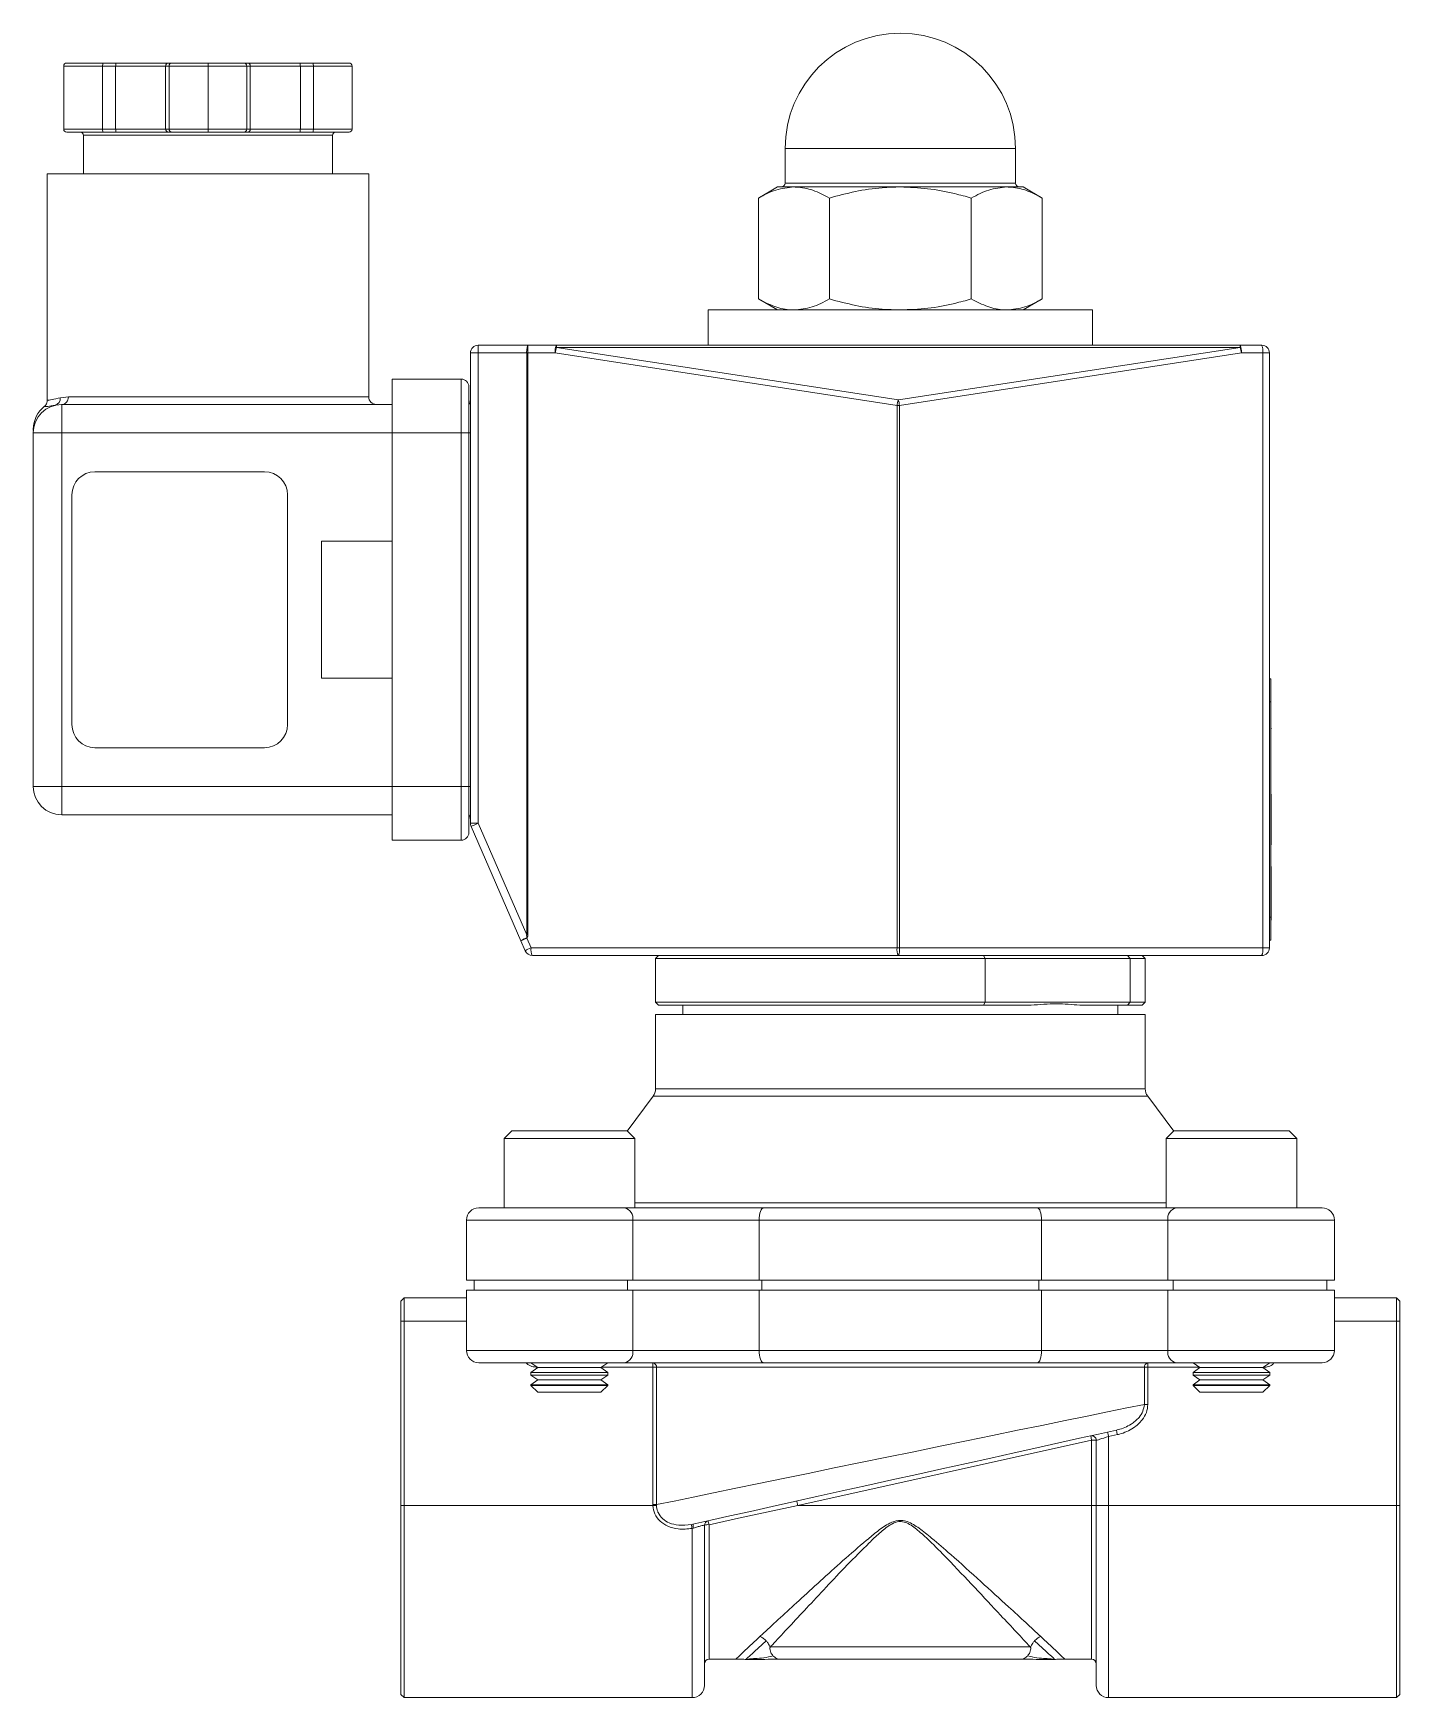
# Model space of a CAD drawing. Header units: millimetres. Extents: x 57 to 386, y 23 to 272.
# Drawn here: x 57.5 to 146.4, y 164.1 to 272.4 of the extents above; entities that cross this region are included whole.
import ezdxf

# ---------------------------------------------------------------- set-up
doc = ezdxf.new("R2010")
doc.units = ezdxf.units.MM

msp = doc.modelspace()

# ---------------------------------------------------------------- linework, layer by layer
at = {"color": 7, "lineweight": 5}
for p, q in [((61.99, 270.29), (59.46, 270.29)), ((59.46, 270.29), (59.46, 266.19)), ((59.66, 270.49), (62.02, 270.49)), ((62.84, 270.29), (61.99, 270.29)), ((61.99, 266.19), (61.99, 270.29)), ((62.02, 270.49), (62.87, 270.49)), ((66.09, 270.29), (62.84, 270.29)), ((62.84, 266.19), (62.84, 270.29)), ((62.87, 270.49), (66.27, 270.49)), ((66.32, 270.29), (66.09, 270.29)), ((66.09, 266.19), (66.09, 270.29)), ((66.27, 270.49), (66.49, 270.49)), ((68.85, 270.29), (66.32, 270.29)), ((66.32, 266.19), (66.32, 270.29)), ((66.49, 270.49), (68.85, 270.49)), ((68.85, 270.49), (68.85, 270.29)), ((68.85, 270.49), (71.2, 270.49)), ((68.85, 270.29), (68.85, 266.19)), ((71.38, 270.29), (68.85, 270.29)), ((71.2, 270.49), (71.43, 270.49)), ((71.38, 266.19), (71.38, 270.29)), ((71.6, 270.29), (71.38, 270.29)), ((71.43, 270.49), (74.83, 270.49)), ((71.6, 266.19), (71.6, 270.29)), ((74.86, 270.29), (71.6, 270.29)), ((74.83, 270.49), (75.68, 270.49)), ((74.86, 266.19), (74.86, 270.29)), ((75.71, 270.29), (74.86, 270.29)), ((75.68, 270.49), (78.03, 270.49)), ((78.23, 270.29), (75.71, 270.29)), ((75.71, 266.19), (75.71, 270.29)), ((78.23, 270.29), (78.23, 266.19)), ((59.46, 266.19), (61.99, 266.19)), ((62.02, 265.99), (59.66, 265.99)), ((60.75, 265.79), (60.75, 263.28)), ((61.99, 266.19), (62.84, 266.19)), ((62.87, 265.99), (62.02, 265.99)), ((62.84, 266.19), (66.09, 266.19)), ((66.27, 265.99), (62.87, 265.99)), ((66.09, 266.19), (66.32, 266.19)), ((66.49, 265.99), (66.27, 265.99)), ((66.32, 266.19), (68.85, 266.19)), ((68.85, 265.99), (66.49, 265.99)), ((68.85, 266.19), (71.38, 266.19)), ((68.85, 265.99), (68.85, 266.19)), ((71.2, 265.99), (68.85, 265.99)), ((71.43, 265.99), (71.2, 265.99)), ((71.38, 266.19), (71.6, 266.19)), ((74.83, 265.99), (71.43, 265.99)), ((71.6, 266.19), (74.86, 266.19)), ((75.68, 265.99), (74.83, 265.99)), ((74.86, 266.19), (75.71, 266.19)), ((78.03, 265.99), (75.68, 265.99)), ((75.71, 266.19), (78.23, 266.19)), ((76.95, 263.28), (76.95, 265.79)), ((106.41, 264.93), (106.41, 262.68)), ((121.41, 262.68), (121.41, 264.93)), ((58.39, 263.28), (58.39, 248.55)), ((58.39, 263.28), (79.31, 263.28)), ((79.31, 248.78), (79.31, 263.28)), ((105.91, 262.43), (104.67, 261.71)), ((105.91, 262.43), (106.98, 262.43)), ((113.91, 262.43), (106.98, 262.43)), ((113.91, 262.43), (120.84, 262.43)), ((120.84, 262.43), (121.91, 262.43)), ((123.15, 261.71), (121.91, 262.43)), ((104.67, 261.71), (104.67, 255.14)), ((109.29, 261.71), (109.29, 255.14)), ((118.53, 261.71), (118.53, 255.14)), ((123.15, 261.71), (123.15, 255.14)), ((104.67, 255.14), (105.91, 254.43)), ((121.91, 254.43), (123.15, 255.14)), ((101.41, 254.43), (101.41, 252.14)), ((101.41, 254.43), (113.91, 254.43)), ((113.91, 254.43), (126.41, 254.43)), ((126.41, 252.14), (126.41, 254.43)), ((86.43, 251.63), (85.93, 251.63)), ((85.93, 221.03), (85.93, 251.63)), ((86.43, 252.13), (86.43, 251.63)), ((86.43, 252.13), (89.67, 252.13)), ((86.43, 251.63), (86.43, 221.03)), ((89.59, 251.63), (86.43, 251.63)), ((89.59, 251.63), (89.67, 251.63)), ((89.59, 213.77), (89.59, 251.63)), ((89.67, 252.13), (91.53, 252.13)), ((91.45, 251.63), (89.67, 251.63)), ((89.67, 251.63), (89.67, 213.77)), ((113.7, 248.22), (91.45, 251.63)), ((91.53, 252.13), (91.53, 251.99)), ((91.53, 252.13), (136.03, 252.13)), ((91.53, 251.99), (113.78, 248.58)), ((136.03, 251.99), (91.53, 251.99)), ((94.54, 252.14), (96.7, 252.14)), ((94.54, 252.13), (94.54, 252.14)), ((96.72, 252.14), (96.72, 252.13)), ((97.05, 252.14), (97.05, 252.13)), ((97.38, 252.14), (97.38, 252.13)), ((97.45, 252.14), (97.63, 252.14)), ((97.63, 252.14), (97.63, 252.13)), ((97.73, 252.14), (97.63, 252.14)), ((97.73, 252.14), (97.73, 252.13)), ((97.94, 252.14), (97.94, 252.13)), ((98.24, 252.14), (98.24, 252.13)), ((98.29, 252.14), (98.41, 252.14)), ((98.42, 252.14), (98.42, 252.13)), ((98.45, 252.14), (98.45, 252.13)), ((98.72, 252.14), (98.72, 252.13)), ((99.05, 252.14), (99.05, 252.13)), ((99.06, 252.14), (99.06, 252.13)), ((99.09, 252.14), (99.22, 252.14)), ((99.22, 252.14), (99.22, 252.13)), ((99.24, 252.14), (99.22, 252.14)), ((99.24, 252.14), (99.24, 252.13)), ((99.35, 252.14), (99.24, 252.14)), ((99.35, 252.14), (99.35, 252.13)), ((99.47, 252.14), (99.35, 252.14)), ((99.47, 252.14), (99.47, 252.13)), ((99.55, 252.14), (99.47, 252.14)), ((99.55, 252.14), (99.55, 252.13)), ((99.55, 252.14), (99.77, 252.14)), ((99.77, 252.14), (99.77, 252.13)), ((99.89, 252.14), (99.77, 252.14)), ((99.89, 252.14), (99.89, 252.13)), ((99.89, 252.14), (100.05, 252.14)), ((100.12, 252.14), (100.12, 252.13)), ((100.45, 252.14), (100.45, 252.13)), ((100.78, 252.14), (100.78, 252.13)), ((100.85, 252.14), (100.9, 252.14)), ((101.04, 252.14), (100.9, 252.14)), ((100.9, 252.14), (100.9, 252.13)), ((101.04, 252.14), (101.04, 252.13)), ((101.31, 252.14), (101.04, 252.14)), ((101.31, 252.14), (101.31, 252.13)), ((101.36, 252.14), (101.36, 252.13)), ((101.41, 252.14), (101.41, 252.13)), ((101.65, 252.14), (101.41, 252.14)), ((101.65, 252.14), (101.65, 252.13)), ((101.78, 252.14), (101.65, 252.14)), ((101.78, 252.14), (101.78, 252.13)), ((113.78, 248.58), (136.03, 251.99)), ((136.11, 251.63), (113.86, 248.22)), ((126.08, 252.14), (133.29, 252.14)), ((130.29, 252.14), (130.29, 252.14)), ((133.29, 252.13), (133.29, 252.14)), ((136.03, 252.13), (136.03, 251.99)), ((136.03, 252.13), (137.43, 252.13)), ((137.51, 251.63), (136.11, 251.63)), ((137.51, 212.93), (137.51, 251.63)), ((137.93, 251.63), (137.51, 251.63)), ((137.93, 251.63), (137.93, 212.93)), ((80.83, 249.93), (85.33, 249.93)), ((80.83, 246.43), (80.83, 249.93)), ((85.33, 246.43), (85.33, 249.93)), ((85.83, 249.43), (85.83, 246.43)), ((58.22, 248.14), (58.23, 248.14)), ((59.24, 248.71), (59.76, 248.78)), ((59.33, 248.28), (59.33, 246.43)), ((59.33, 248.28), (80.83, 248.28)), ((113.86, 248.22), (113.7, 248.22)), ((113.7, 212.93), (113.7, 248.22)), ((113.86, 248.22), (113.86, 212.93)), ((57.48, 246.43), (57.48, 246.42)), ((57.48, 223.43), (57.48, 246.43)), ((57.48, 246.43), (59.33, 246.43)), ((59.33, 246.43), (59.33, 223.43)), ((80.83, 246.43), (85.33, 246.43)), ((80.83, 223.43), (80.83, 246.43)), ((85.33, 223.43), (85.33, 246.43)), ((85.33, 246.43), (85.83, 246.43)), ((85.83, 246.43), (85.83, 223.43)), ((85.83, 246.43), (85.93, 246.43)), ((61.49, 243.9), (72.53, 243.9)), ((59.99, 227.45), (59.99, 242.4)), ((74.03, 242.4), (74.03, 227.45)), ((76.23, 239.38), (80.83, 239.38)), ((76.23, 230.47), (76.23, 239.38)), ((80.83, 230.47), (76.23, 230.47)), ((137.93, 230.43), (138.03, 230.43)), ((138.03, 230.43), (138.03, 228.93)), ((137.93, 228.93), (138.03, 228.93)), ((138.03, 228.93), (138.03, 214.93)), ((138.04, 227.96), (138.03, 227.96)), ((138.04, 227.21), (138.03, 227.21)), ((138.04, 227.18), (138.03, 227.18)), ((138.04, 226.35), (138.03, 226.35)), ((138.04, 227.18), (138.04, 227.21)), ((72.53, 225.95), (61.49, 225.95)), ((138.04, 225.43), (138.03, 225.43)), ((138.04, 225.39), (138.03, 225.39)), ((57.48, 223.43), (59.33, 223.43)), ((59.33, 223.43), (59.33, 221.58)), ((80.83, 223.43), (85.33, 223.43)), ((80.83, 219.93), (80.83, 223.43)), ((85.33, 219.93), (85.33, 223.43)), ((85.33, 223.43), (85.83, 223.43)), ((85.83, 223.43), (85.83, 220.43)), ((85.93, 223.43), (85.83, 223.43)), ((138.04, 222.97), (138.03, 222.97)), ((138.04, 222.93), (138.03, 222.93)), ((138.04, 219.63), (138.04, 222.93)), ((59.33, 221.58), (80.83, 221.58)), ((85.93, 221.03), (86.43, 221.03)), ((86.43, 221.03), (89.59, 213.77)), ((80.83, 219.93), (85.33, 219.93)), ((89.21, 213.39), (85.97, 220.83)), ((138.04, 219.63), (138.03, 219.63)), ((138.04, 219.58), (138.03, 219.58)), ((138.04, 218.27), (138.03, 218.27)), ((138.04, 218.23), (138.03, 218.23)), ((138.04, 214.73), (138.04, 218.23)), ((137.93, 214.93), (138.03, 214.93)), ((138.03, 214.93), (138.03, 213.43)), ((138.04, 214.73), (138.03, 214.73)), ((138.04, 214.68), (138.03, 214.68)), ((89.5, 212.73), (89.21, 213.39)), ((89.59, 213.77), (89.67, 213.77)), ((89.6, 213.56), (89.88, 212.93)), ((137.93, 213.43), (138.03, 213.43)), ((89.88, 212.93), (113.7, 212.93)), ((113.78, 212.43), (89.96, 212.43)), ((98.18, 212.43), (97.98, 212.23)), ((113.7, 212.93), (113.86, 212.93)), ((137.43, 212.43), (113.78, 212.43)), ((113.86, 212.93), (137.51, 212.93)), ((119.33, 212.43), (119.44, 212.23)), ((128.86, 212.23), (128.69, 212.43)), ((129.85, 212.23), (129.65, 212.43)), ((137.93, 212.93), (137.51, 212.93)), ((97.98, 212.23), (97.98, 209.4)), ((119.44, 212.23), (97.98, 212.23)), ((119.44, 209.4), (119.44, 212.23)), ((128.86, 212.23), (119.44, 212.23)), ((128.86, 209.4), (128.86, 212.23)), ((129.85, 212.23), (128.86, 212.23)), ((129.85, 209.4), (129.85, 212.23)), ((97.98, 209.4), (98.18, 209.2)), ((97.98, 209.4), (119.44, 209.4)), ((119.33, 209.2), (98.18, 209.2)), ((99.76, 209.2), (99.76, 208.59)), ((119.44, 209.4), (119.33, 209.2)), ((122.42, 209.2), (119.33, 209.2)), ((119.44, 209.4), (128.86, 209.4)), ((128.69, 209.2), (125.59, 209.2)), ((128.06, 208.59), (128.06, 209.2)), ((128.69, 209.2), (128.86, 209.4)), ((129.65, 209.2), (128.69, 209.2)), ((128.86, 209.4), (129.85, 209.4)), ((129.65, 209.2), (129.85, 209.4)), ((97.98, 208.59), (97.98, 203.75)), ((129.85, 208.59), (97.98, 208.59)), ((129.85, 203.75), (129.85, 208.59)), ((97.82, 203.27), (96.13, 201)), ((131.7, 201), (130.01, 203.27)), ((88.62, 201.02), (88.12, 200.52)), ((88.12, 200.52), (88.12, 196.02)), ((88.12, 200.52), (92.37, 200.52)), ((88.62, 201.02), (92.37, 201.02)), ((92.37, 201.02), (96.12, 201.02)), ((92.37, 200.52), (96.62, 200.52)), ((96.62, 200.52), (96.12, 201.02)), ((96.62, 196.02), (96.62, 200.52)), ((131.71, 201.02), (131.21, 200.52)), ((131.21, 200.52), (131.21, 196.02)), ((131.21, 200.52), (135.46, 200.52)), ((131.71, 201.02), (135.46, 201.02)), ((135.46, 201.02), (139.21, 201.02)), ((135.46, 200.52), (139.71, 200.52)), ((139.71, 200.52), (139.21, 201.02)), ((139.71, 196.02), (139.71, 200.52)), ((86.47, 196.02), (95.96, 196.02)), ((95.96, 196.02), (105, 196.02)), ((105, 196.02), (122.82, 196.02)), ((122.82, 196.02), (131.87, 196.02)), ((131.87, 196.02), (141.36, 196.02)), ((85.67, 195.22), (85.67, 191.31)), ((96.5, 191.31), (96.5, 195.22)), ((104.72, 195.22), (96.5, 195.22)), ((104.72, 195.22), (104.72, 191.31)), ((123.1, 195.22), (104.72, 195.22)), ((131.32, 195.22), (123.1, 195.22)), ((123.1, 191.31), (123.1, 195.22)), ((131.32, 195.22), (131.32, 191.31)), ((142.16, 191.31), (142.16, 195.22)), ((96.5, 191.31), (85.67, 191.31)), ((85.67, 190.65), (85.67, 186.74)), ((85.67, 190.65), (96.5, 190.65)), ((86.17, 191.31), (86.17, 190.65)), ((96.16, 190.65), (96.16, 191.31)), ((104.72, 191.31), (96.5, 191.31)), ((96.5, 186.74), (96.5, 190.65)), ((96.5, 190.65), (104.72, 190.65)), ((123.1, 191.31), (104.72, 191.31)), ((104.72, 186.74), (104.72, 190.65)), ((104.72, 190.65), (123.1, 190.65)), ((104.9, 190.65), (104.9, 191.31)), ((122.93, 190.65), (122.93, 191.31)), ((131.32, 191.31), (123.1, 191.31)), ((123.1, 186.74), (123.1, 190.65)), ((123.1, 190.65), (131.32, 190.65)), ((142.16, 191.31), (131.32, 191.31)), ((131.32, 190.65), (142.16, 190.65)), ((131.32, 186.74), (131.32, 190.65)), ((131.66, 190.65), (131.66, 191.31)), ((141.66, 190.65), (141.66, 191.31)), ((142.16, 186.74), (142.16, 190.65)), ((81.61, 190.15), (81.41, 189.95)), ((81.41, 188.65), (81.41, 189.95)), ((81.61, 190.15), (81.61, 188.65)), ((81.61, 190.15), (85.67, 190.15)), ((142.16, 190.15), (146.21, 190.15)), ((146.21, 188.65), (146.21, 190.15)), ((146.41, 189.95), (146.21, 190.15)), ((146.41, 189.95), (146.41, 188.65)), ((81.61, 188.65), (81.41, 188.65)), ((81.41, 176.65), (81.41, 188.65)), ((81.61, 188.65), (81.61, 176.65)), ((146.21, 176.65), (146.21, 188.65)), ((146.41, 188.65), (146.21, 188.65)), ((146.41, 188.65), (146.41, 176.65)), ((96.5, 186.74), (104.72, 186.74)), ((104.72, 186.74), (123.1, 186.74)), ((123.1, 186.74), (131.32, 186.74)), ((95.96, 185.94), (86.47, 185.94)), ((89.87, 185.94), (89.87, 185.93)), ((89.87, 185.93), (90.31, 185.62)), ((89.87, 185.93), (94.87, 185.93)), ((90.31, 185.62), (89.87, 185.3)), ((89.87, 185.3), (89.87, 185.13)), ((89.87, 185.3), (94.87, 185.3)), ((90.31, 185.62), (94.42, 185.62)), ((94.42, 185.62), (94.87, 185.93)), ((94.87, 185.3), (94.42, 185.62)), ((94.87, 185.93), (94.87, 185.94)), ((94.87, 185.13), (94.87, 185.3)), ((105, 185.94), (95.96, 185.94)), ((97.8, 185.94), (97.8, 185.64)), ((97.8, 185.64), (98.04, 185.64)), ((97.8, 176.71), (97.8, 185.64)), ((129.79, 185.64), (98.04, 185.64)), ((98.04, 185.64), (98.04, 176.71)), ((122.82, 185.94), (105, 185.94)), ((131.87, 185.94), (122.82, 185.94)), ((129.79, 183.23), (129.79, 185.64)), ((130.02, 185.64), (129.79, 185.64)), ((130.02, 185.64), (130.02, 185.94)), ((130.02, 185.64), (130.02, 183.23)), ((141.36, 185.94), (131.87, 185.94)), ((132.96, 185.94), (132.96, 185.93)), ((132.96, 185.93), (133.4, 185.62)), ((132.96, 185.93), (137.96, 185.93)), ((133.4, 185.62), (132.96, 185.3)), ((132.96, 185.3), (132.96, 185.13)), ((132.96, 185.3), (137.96, 185.3)), ((133.4, 185.62), (137.51, 185.62)), ((137.51, 185.62), (137.96, 185.93)), ((137.96, 185.3), (137.51, 185.62)), ((137.96, 185.93), (137.96, 185.94)), ((137.96, 185.13), (137.96, 185.3)), ((89.87, 185.13), (90.31, 184.82)), ((89.87, 185.13), (94.87, 185.13)), ((90.31, 184.82), (89.87, 184.5)), ((89.87, 184.5), (89.87, 184.46)), ((89.87, 184.5), (94.87, 184.5)), ((89.87, 184.46), (90.31, 184.02)), ((89.87, 184.46), (92.37, 184.46)), ((90.31, 184.82), (94.42, 184.82)), ((92.37, 184.46), (94.87, 184.46)), ((94.42, 184.82), (94.87, 185.13)), ((94.87, 184.5), (94.42, 184.82)), ((94.42, 184.02), (94.87, 184.46)), ((94.87, 184.46), (94.87, 184.5)), ((132.96, 185.13), (133.4, 184.82)), ((132.96, 185.13), (137.96, 185.13)), ((133.4, 184.82), (132.96, 184.5)), ((132.96, 184.5), (132.96, 184.46)), ((132.96, 184.5), (137.96, 184.5)), ((132.96, 184.46), (133.4, 184.02)), ((132.96, 184.46), (135.46, 184.46)), ((133.4, 184.82), (137.51, 184.82)), ((135.46, 184.46), (137.96, 184.46)), ((137.51, 184.82), (137.96, 185.13)), ((137.96, 184.5), (137.51, 184.82)), ((137.51, 184.02), (137.96, 184.46)), ((137.96, 184.46), (137.96, 184.5)), ((90.31, 184.02), (92.37, 184.02)), ((92.37, 184.02), (94.42, 184.02)), ((130.02, 183.23), (129.79, 183.23)), ((133.4, 184.02), (135.46, 184.02)), ((135.46, 184.02), (137.51, 184.02)), ((126.36, 180.89), (107.23, 176.65)), ((126.36, 176.65), (126.36, 180.89)), ((126.36, 180.89), (126.66, 180.89)), ((126.66, 176.65), (126.66, 180.89)), ((128.04, 181.26), (127.46, 181.14)), ((127.46, 181.14), (127.46, 176.65)), ((81.41, 164.35), (81.41, 176.65)), ((81.61, 176.65), (81.41, 176.65)), ((81.61, 176.65), (97.8, 176.65)), ((81.61, 176.65), (81.61, 164.15)), ((97.8, 176.65), (97.8, 176.71)), ((97.8, 176.71), (98.04, 176.71)), ((98.04, 176.71), (98.04, 176.66)), ((126.36, 176.65), (107.23, 176.65)), ((126.36, 176.65), (126.66, 176.65)), ((126.66, 164.95), (126.66, 176.65)), ((126.66, 176.65), (127.46, 176.65)), ((146.21, 176.65), (127.46, 176.65)), ((146.21, 164.15), (146.21, 176.65)), ((146.41, 176.65), (146.21, 176.65)), ((146.41, 176.65), (146.41, 164.35)), ((100.31, 175.42), (100.41, 175.44)), ((100.45, 175.18), (100.36, 175.16)), ((101.16, 175.36), (101.16, 164.95)), ((105.45, 167.45), (122.37, 167.45)), ((101.46, 166.65), (103.2, 166.65)), ((105.52, 166.65), (106.13, 166.65)), ((121.69, 166.65), (106.13, 166.65)), ((121.69, 166.65), (122.31, 166.65)), ((123.82, 166.65), (123.92, 166.64)), ((124.62, 166.65), (126.36, 166.65)), ((81.41, 164.35), (81.61, 164.15)), ((81.61, 164.15), (100.36, 164.15)), ((127.46, 164.15), (146.21, 164.15)), ((146.21, 164.15), (146.41, 164.35))]:
    msp.add_line(p, q, dxfattribs=at)
at = {"color": 8, "lineweight": 5}
for p, q in [((76.95, 265.79), (60.75, 265.79)), ((113.91, 264.93), (106.41, 264.93)), ((121.41, 264.93), (113.91, 264.93)), ((106.41, 262.68), (121.41, 262.68)), ((59.76, 248.78), (79.31, 248.78)), ((59.33, 246.43), (80.83, 246.43)), ((59.33, 223.43), (80.83, 223.43)), ((97.98, 203.75), (129.85, 203.75)), ((130.01, 203.27), (97.82, 203.27)), ((96.62, 196.34), (131.21, 196.34)), ((96.5, 195.22), (85.67, 195.22)), ((142.16, 195.22), (131.32, 195.22)), ((85.67, 188.65), (81.61, 188.65)), ((146.21, 188.65), (142.16, 188.65)), ((85.67, 186.74), (96.5, 186.74)), ((131.32, 186.74), (142.16, 186.74)), ((97.8, 185.64), (94.45, 185.64)), ((133.37, 185.64), (130.02, 185.64)), ((126.36, 166.65), (126.36, 176.65)), ((127.46, 176.65), (127.46, 164.15)), ((100.36, 164.15), (100.36, 175.16)), ((101.46, 175.4), (101.46, 166.65))]:
    msp.add_line(p, q, dxfattribs=at)
at = {"color": 7, "lineweight": 5, "flags": 128}
for points in [[(85.97, 220.83), (85.98, 220.83), (86, 220.85), (86.05, 220.86), (86.1, 220.89), (86.17, 220.92), (86.25, 220.95), (86.34, 220.99), (86.43, 221.03)], [(104.72, 195.22), (104.73, 195.37), (104.74, 195.52), (104.77, 195.66), (104.8, 195.78), (104.85, 195.88), (104.89, 195.95), (104.95, 196), (105, 196.02)], [(123.1, 195.22), (123.1, 195.37), (123.08, 195.52), (123.05, 195.66), (123.02, 195.78), (122.98, 195.88), (122.93, 195.95), (122.88, 196), (122.82, 196.02)], [(105, 185.94), (104.95, 185.95), (104.89, 186), (104.85, 186.07), (104.8, 186.17), (104.77, 186.29), (104.74, 186.43), (104.73, 186.58), (104.72, 186.74)], [(122.82, 185.94), (122.88, 185.95), (122.93, 186), (122.98, 186.07), (123.02, 186.17), (123.05, 186.29), (123.08, 186.43), (123.1, 186.58), (123.1, 186.74)], [(98.04, 176.71), (99.18, 176.94), (100.42, 177.2), (101.76, 177.48), (103.2, 177.77), (104.71, 178.08), (106.29, 178.41), (107.92, 178.74), (109.6, 179.09), (111.31, 179.44), (113.04, 179.79), (114.78, 180.15), (116.51, 180.51), (118.22, 180.86), (119.9, 181.2), (121.53, 181.54), (123.11, 181.86), (124.63, 182.17), (126.06, 182.47), (127.4, 182.74), (128.65, 183), (129.79, 183.23)], [(127.97, 181.56), (126.81, 181.3), (125.56, 181.02), (124.22, 180.72), (122.8, 180.41), (121.32, 180.08), (119.79, 179.74), (118.21, 179.39), (116.61, 179.03), (114.99, 178.67), (113.36, 178.31), (111.74, 177.95), (110.13, 177.6), (108.56, 177.25), (107.03, 176.91), (105.56, 176.58), (104.15, 176.27), (102.81, 175.97), (101.57, 175.7), (100.41, 175.44)], [(126.3, 181.18), (126.3, 181.18), (126.3, 181.16), (126.31, 181.14), (126.32, 181.1), (126.33, 181.05), (126.34, 181), (126.35, 180.95), (126.36, 180.89)], [(127.46, 181.14), (127.31, 181.09), (127.16, 181.04), (127.02, 181), (126.9, 180.96), (126.8, 180.93), (126.72, 180.91), (126.68, 180.9), (126.66, 180.89)], [(127.46, 181.14), (127.45, 181.19), (127.44, 181.25), (127.43, 181.3), (127.42, 181.34), (127.41, 181.38), (127.4, 181.41), (127.4, 181.42), (127.4, 181.43)], [(128.04, 181.26), (128.02, 181.32), (128.01, 181.38), (128, 181.43), (127.99, 181.47), (127.98, 181.51), (127.98, 181.53), (127.97, 181.55), (127.97, 181.56)], [(98.04, 176.66), (98.02, 176.66), (97.99, 176.65), (97.96, 176.65), (97.93, 176.65), (97.9, 176.65), (97.87, 176.65), (97.84, 176.65), (97.8, 176.65)], [(107.23, 176.65), (105.3, 176.23), (103.38, 175.82), (101.46, 175.4)], [(107.17, 176.94), (107.17, 176.93), (107.17, 176.92), (107.18, 176.89), (107.19, 176.85), (107.2, 176.81), (107.21, 176.76), (107.22, 176.7), (107.23, 176.65)]]:
    msp.add_lwpolyline(points, dxfattribs=at)
at = {"color": 7, "lineweight": 5}
for centre, radius, start, end in [((113.91, 264.93), 7.5, 90, 180), ((113.91, 264.93), 7.5, 0, 90), ((59.66, 270.29), 0.2, 90, 180), ((78.03, 270.29), 0.2, 0, 90), ((59.66, 266.19), 0.2, 180, 270), ((60.55, 265.79), 0.2, 0, 90), ((77.15, 265.79), 0.2, 90, 180), ((78.03, 266.19), 0.2, 270, 0), ((106.16, 262.68), 0.25, 270, 0), ((121.66, 262.68), 0.25, 180, 270), ((86.43, 251.63), 0.5, 90, 180), ((92.29, 251.75), 0.853, 153.6696, 188.2142), ((93.83, 251.29), 2.4, 163.1663, 172.0455), ((135.26, 251.75), 0.853, 351.7864, 26.3293), ((133.73, 251.29), 2.4, 7.9546, 16.8329), ((136.66, 251.75), 0.853, 351.7856, 26.3309), ((137.43, 251.63), 0.5, 0, 90), ((85.33, 249.43), 0.5, 0, 90), ((59.33, 246.43), 1.85, 90, 180), ((59.33, 246.68), 1.85, 126.9493, 180.0269), ((58.77, 248.68), 0.469, 285.4241, 4.1944), ((59.29, 248.74), 0.471, 274.3059, 3.7384), ((79.81, 248.78), 0.5, 180, 270), ((85.43, 248.58), 0.5, 323.1301, 0), ((116.07, 247.88), 2.4, 163.1674, 172.0446), ((111.48, 247.88), 2.4, 7.9556, 16.833), ((61.49, 242.4), 1.5, 90, 180), ((72.53, 242.4), 1.5, 360, 90), ((61.49, 227.45), 1.5, 180, 270), ((72.53, 227.45), 1.5, 270, 0), ((59.33, 223.43), 1.85, 180, 270), ((85.43, 221.28), 0.5, 0, 36.8699), ((86.43, 221.03), 0.5, 180, 203.5232), ((85.33, 220.43), 0.5, 270, 0), ((86.44, 212.2), 3.44, 23.2603, 23.7894), ((90.42, 211.43), 1.6, 110.0749, 125.4954), ((89.96, 212.93), 0.5, 203.5232, 270), ((90.72, 212.8), 0.853, 171.7853, 206.3311), ((114.54, 212.8), 0.853, 171.7857, 206.3304), ((113.01, 212.8), 0.853, 333.6688, 8.2147), ((136.66, 212.8), 0.853, 333.6685, 8.215), ((137.43, 212.93), 0.5, 270, 0), ((97.18, 203.75), 0.8, 323.3146, 0), ((130.65, 203.75), 0.8, 180, 216.6854), ((86.47, 195.22), 0.8, 90, 180), ((95.8, 195.32), 0.71, 351.3202, 77.1993), ((132.02, 195.32), 0.71, 102.8005, 188.6799), ((141.36, 195.22), 0.8, 0, 90), ((86.47, 186.74), 0.8, 180, 270), ((95.8, 186.63), 0.71, 282.8008, 8.6797), ((132.02, 186.63), 0.71, 171.3202, 257.1995), ((141.36, 186.74), 0.8, 270, 0), ((97.77, 185.66), 0.273, 353.9076, 82.209), ((130.06, 185.66), 0.273, 97.7911, 186.0928), ((126.36, 180.89), 0.3, 0, 102.5138), ((97.23, 174.64), 3.17, 9.4319, 14.2134), ((101.21, 175.41), 0.792, 177.8423, 196.7433), ((101.46, 175.36), 0.3, 102.5138, 180), ((99.18, 174.96), 2.32, 11.0186, 17.5213), ((101.39, 174.77), 0.636, 83.3279, 110.846), ((101.46, 166.35), 0.3, 90, 180), ((126.36, 166.35), 0.3, 0, 90), ((100.36, 164.95), 0.8, 270, 0), ((127.46, 164.95), 0.8, 180, 270)]:
    msp.add_arc(centre, radius, start, end, dxfattribs=at)
for centre, major_axis, ratio, start_param, end_param in [((62.02, 270.29), (0, 0.2), 0.141281, 0, 1.570796), ((62.87, 270.29), (0, 0.2), 0.141281, 0, 1.570796), ((66.27, 270.29), (0, 0.2), 0.858719, 0, 1.570796), ((66.49, 270.29), (0, 0.2), 0.858719, 0, 1.570796), ((71.2, 270.29), (0, 0.2), 0.858719, 4.712389, 6.283185), ((71.43, 270.29), (0, 0.2), 0.858719, 4.712389, 6.283185), ((74.83, 270.29), (0, 0.2), 0.141281, 4.712389, 6.283185), ((75.68, 270.29), (0, 0.2), 0.141281, 4.712389, 6.283185), ((62.02, 266.19), (0, 0.2), 0.141281, 1.570796, 3.141593), ((62.87, 266.19), (0, 0.2), 0.141281, 1.570796, 3.141593), ((66.27, 266.19), (0, 0.2), 0.858719, 1.570796, 3.141593), ((66.49, 266.19), (0, 0.2), 0.858719, 1.570796, 3.141593), ((71.2, 266.19), (0, 0.2), 0.858719, 3.141593, 4.712389), ((71.43, 266.19), (0, 0.2), 0.858719, 3.141593, 4.712389), ((74.83, 266.19), (0, 0.2), 0.141281, 3.141593, 4.712389), ((75.68, 266.19), (0, 0.2), 0.141281, 3.141593, 4.712389), ((89.67, 251.63), (0, 0.5), 0.160451, 0, 1.570796), ((89.67, 251.63), (0, 0.5), 0.001026, 0, 1.570796), ((89.67, 213.59), (0.458, 0.2), 0.064387, 1.717499, 3.141593), ((89.67, 213.59), (0.458, 0.2), 0.000067, 1.717499, 3.141593), ((83.4, 228), (-6.19, 14.41), 0.031535, 3.14204, 3.288742), ((83.48, 228), (-6.12, 14.44), 0.063066, 3.142484, 3.289186)]:
    msp.add_ellipse(centre, major_axis=major_axis, ratio=ratio, start_param=start_param, end_param=end_param, dxfattribs=at)
for points, knots in [([(104.67, 261.71), (105.05, 261.91), (105.81, 262.31), (106.59, 262.39), (106.98, 262.43)], [0, 0, 0, 0, 0.495458, 1, 1, 1, 1]), ([(106.98, 262.43), (107.04, 262.42), (107.45, 262.42), (108.23, 262.26), (108.94, 261.9), (109.29, 261.71)], [0, 0, 0, 0, 0.0700856, 0.5307825, 1, 1, 1, 1]), ([(109.29, 261.71), (109.85, 261.86), (110.98, 262.16), (112.53, 262.39), (113.52, 262.42), (113.91, 262.43)], [0, 0, 0, 0, 0.371423, 0.74615, 1, 1, 1, 1]), ([(113.91, 262.43), (114.5, 262.4), (115.69, 262.36), (117.23, 262.06), (118.17, 261.81), (118.53, 261.71)], [0, 0, 0, 0, 0.377872, 0.761107, 1, 1, 1, 1]), ([(118.53, 261.71), (118.91, 261.91), (119.66, 262.31), (120.45, 262.39), (120.84, 262.43)], [0, 0, 0, 0, 0.495458, 1, 1, 1, 1]), ([(120.84, 262.43), (120.89, 262.42), (121.31, 262.42), (122.09, 262.26), (122.79, 261.9), (123.15, 261.71)], [0, 0, 0, 0, 0.070086, 0.530783, 1, 1, 1, 1]), ([(106.98, 254.43), (106.93, 254.43), (106.51, 254.43), (105.73, 254.59), (105.03, 254.96), (104.67, 255.14)], [0, 0, 0, 0, 0.070086, 0.530783, 1, 1, 1, 1]), ([(109.29, 255.14), (108.92, 254.94), (108.16, 254.54), (107.38, 254.46), (106.98, 254.43)], [0, 0, 0, 0, 0.495458, 1, 1, 1, 1]), ([(113.91, 254.43), (113.52, 254.44), (112.54, 254.46), (110.99, 254.69), (109.86, 254.99), (109.29, 255.14)], [0, 0, 0, 0, 0.2538492, 0.6249627, 1, 1, 1, 1]), ([(118.53, 255.14), (118.17, 255.04), (117.24, 254.79), (115.7, 254.49), (114.51, 254.45), (113.91, 254.43)], [0, 0, 0, 0, 0.238894, 0.617064, 1, 1, 1, 1]), ([(120.84, 254.43), (120.79, 254.43), (120.37, 254.43), (119.59, 254.59), (118.89, 254.96), (118.53, 255.14)], [0, 0, 0, 0, 0.070085, 0.530782, 1, 1, 1, 1]), ([(123.15, 255.14), (122.77, 254.94), (122.02, 254.54), (121.23, 254.46), (120.84, 254.43)], [0, 0, 0, 0, 0.495458, 1, 1, 1, 1]), ([(101.36, 252.14), (101.35, 252.14), (101.33, 252.14), (101.31, 252.14), (101.31, 252.14)], [0, 0, 0, 0, 0.559988, 1, 1, 1, 1]), ([(101.41, 252.14), (101.4, 252.14), (101.39, 252.14), (101.38, 252.14), (101.37, 252.14), (101.36, 252.14)], [0, 0, 0, 0, 0.250016, 0.500017, 1, 1, 1, 1]), ([(58.39, 248.55), (58.38, 248.49), (58.38, 248.39), (58.31, 248.27), (58.26, 248.19), (58.22, 248.16), (58.21, 248.16)], [0, 0, 0, 0, 0.376758, 0.688443, 0.951157, 1, 1, 1, 1]), ([(57.48, 246.58), (57.48, 246.62), (57.48, 246.69), (57.48, 246.66), (57.48, 246.65)], [0, 0, 0, 0, 0.625973, 1, 1, 1, 1]), ([(122.42, 209.2), (122.98, 209.24), (124.1, 209.33), (125.09, 209.24), (125.59, 209.2)], [0, 0, 0, 0, 0.496963, 1, 1, 1, 1]), ([(127.97, 181.56), (128.01, 181.57), (128.34, 181.64), (128.88, 181.86), (129.42, 182.31), (129.72, 182.77), (129.76, 183.08), (129.79, 183.23)], [0, 0, 0, 0, 0.045004, 0.389892, 0.648228, 0.825727, 1, 1, 1, 1]), ([(130.02, 183.23), (130, 183.05), (129.96, 182.69), (129.63, 182.14), (129.05, 181.62), (128.45, 181.36), (128.08, 181.27), (128.04, 181.26)], [0, 0, 0, 0, 0.182449, 0.36394, 0.621203, 0.956607, 1, 1, 1, 1]), ([(100.36, 175.16), (100.06, 175.13), (99.52, 175.07), (98.79, 175.26), (98.26, 175.6), (97.9, 176.08), (97.83, 176.46), (97.8, 176.65)], [0, 0, 0, 0, 0.271525, 0.483643, 0.658292, 0.832348, 1, 1, 1, 1]), ([(98.04, 176.66), (98.05, 176.52), (98.07, 176.36), (98.2, 176.07), (98.32, 175.91), (98.56, 175.68), (98.9, 175.48), (99.55, 175.33), (100.03, 175.38), (100.31, 175.42)], [0, 0, 0, 0, 0.137772, 0.163167, 0.324309, 0.332549, 0.504854, 0.718944, 1, 1, 1, 1]), ([(104.77, 168.13), (104.85, 168.2), (105.26, 168.58), (106.09, 169.34), (107.33, 170.48), (108.7, 171.73), (110.16, 173.07), (111.43, 174.15), (112.43, 175), (113.11, 175.47), (113.65, 175.68), (114.05, 175.69), (114.53, 175.57), (115.18, 175.15), (116.11, 174.41), (117.46, 173.23), (119.16, 171.7), (120.78, 170.21), (122.1, 169.01), (122.73, 168.42), (123.05, 168.13)], [0, 0, 0, 0, 0.018953, 0.092126, 0.165392, 0.243939, 0.322801, 0.401447, 0.43724, 0.472856, 0.495757, 0.502419, 0.517357, 0.550932, 0.590308, 0.653361, 0.757395, 0.861296, 0.930692, 1, 1, 1, 1]), ([(122.37, 167.45), (122.08, 167.76), (121.49, 168.39), (120.27, 169.69), (118.77, 171.3), (117.19, 172.96), (115.95, 174.23), (115.09, 175.02), (114.49, 175.48), (114.04, 175.61), (113.71, 175.6), (113.48, 175.52), (113.05, 175.27), (112.53, 174.86), (111.61, 173.95), (110.44, 172.78), (109.08, 171.34), (107.82, 169.98), (106.67, 168.75), (105.9, 167.93), (105.53, 167.53), (105.45, 167.45)], [0, 0, 0, 0, 0.069773, 0.139634, 0.244118, 0.348736, 0.411888, 0.451019, 0.483666, 0.497707, 0.503919, 0.520729, 0.525706, 0.560927, 0.596348, 0.675362, 0.754591, 0.833506, 0.907259, 0.980917, 1, 1, 1, 1]), ([(101.16, 175.36), (101.16, 175.37), (101.16, 175.37), (101.09, 175.36), (100.93, 175.32), (100.71, 175.26), (100.53, 175.21), (100.45, 175.18)], [0, 0, 0, 0, 0.087736, 0.309722, 0.535648, 0.767069, 1, 1, 1, 1]), ([(104.77, 168.13), (104.53, 167.9), (104.06, 167.47), (103.57, 167), (103.26, 166.7), (103.22, 166.66), (103.2, 166.65)], [0, 0, 0, 0, 0.265513, 0.517919, 0.761251, 1, 1, 1, 1]), ([(105.18, 167.85), (104.94, 167.63), (104.48, 167.19), (104.06, 166.83), (103.86, 166.66), (103.89, 166.65), (103.9, 166.64)], [0, 0, 0, 0, 0.290064, 0.570439, 0.785082, 1, 1, 1, 1]), ([(105.18, 167.85), (105.11, 167.91), (104.99, 168.03), (104.84, 168.1), (104.77, 168.13)], [0, 0, 0, 0, 0.500665, 1, 1, 1, 1]), ([(105.45, 167.45), (105.45, 167.45), (105.44, 167.45), (105.43, 167.45), (105.41, 167.49), (105.37, 167.57), (105.29, 167.7), (105.22, 167.8), (105.18, 167.85)], [0, 0, 0, 0, 0.02534, 0.053246, 0.120836, 0.318325, 0.610293, 1, 1, 1, 1]), ([(122.65, 167.85), (122.6, 167.8), (122.53, 167.7), (122.45, 167.57), (122.41, 167.49), (122.39, 167.45), (122.38, 167.45), (122.38, 167.45), (122.37, 167.45)], [0, 0, 0, 0, 0.389698, 0.68166, 0.879148, 0.946748, 0.97466, 1, 1, 1, 1]), ([(123.05, 168.13), (122.98, 168.1), (122.83, 168.03), (122.71, 167.91), (122.65, 167.85)], [0, 0, 0, 0, 0.499333, 1, 1, 1, 1]), ([(124.62, 166.65), (124.6, 166.66), (124.56, 166.7), (124.25, 167), (123.76, 167.47), (123.29, 167.9), (123.05, 168.13)], [0, 0, 0, 0, 0.238749, 0.482081, 0.734487, 1, 1, 1, 1]), ([(105.62, 166.88), (105.42, 166.82), (105.03, 166.71), (104.48, 166.71), (104.05, 166.66), (103.95, 166.65), (103.9, 166.64)], [0, 0, 0, 0, 0.280807, 0.561779, 0.780542, 1, 1, 1, 1]), ([(105.62, 166.88), (105.57, 166.94), (105.48, 167.06), (105.43, 167.24), (105.42, 167.36), (105.43, 167.42), (105.44, 167.44), (105.45, 167.44), (105.45, 167.45)], [0, 0, 0, 0, 0.387678, 0.678411, 0.87647, 0.945209, 0.973861, 1, 1, 1, 1]), ([(106.13, 166.65), (106.08, 166.65), (105.99, 166.65), (105.86, 166.7), (105.73, 166.78), (105.66, 166.84), (105.62, 166.88)], [0, 0, 0, 0, 0.2499601, 0.4999487, 0.7499624, 1, 1, 1, 1]), ([(122.2, 166.88), (122.17, 166.84), (122.09, 166.78), (121.97, 166.7), (121.83, 166.65), (121.74, 166.65), (121.69, 166.65)], [0, 0, 0, 0, 0.250038, 0.500051, 0.750041, 1, 1, 1, 1]), ([(122.37, 167.45), (122.38, 167.44), (122.38, 167.44), (122.39, 167.42), (122.4, 167.36), (122.39, 167.24), (122.34, 167.06), (122.25, 166.94), (122.2, 166.88)], [0, 0, 0, 0, 0.02614, 0.054791, 0.12353, 0.321589, 0.612323, 1, 1, 1, 1]), ([(103.2, 166.65), (103.32, 166.65), (103.56, 166.65), (103.79, 166.64), (103.9, 166.64)], [0, 0, 0, 0, 0.51035, 1, 1, 1, 1]), ([(103.88, 166.65), (103.89, 166.65), (103.9, 166.65), (103.91, 166.65), (103.92, 166.65), (103.93, 166.65), (103.94, 166.65), (103.94, 166.65), (103.96, 166.65), (103.98, 166.65), (103.99, 166.65)], [0, 0, 0, 0, 0.299015, 0.40584, 0.452522, 0.497113, 0.541885, 0.589067, 0.697512, 1, 1, 1, 1]), ([(104.33, 166.64), (104.31, 166.64), (104.16, 166.64), (104.02, 166.64), (103.9, 166.64)], [0, 0, 0, 0, 0.1490282, 1, 1, 1, 1]), ([(104.32, 166.64), (104.43, 166.64), (104.66, 166.64), (105.22, 166.64), (105.52, 166.65)], [0, 0, 0, 0, 0.471015, 1, 1, 1, 1]), ([(122.31, 166.65), (122.6, 166.64), (123.17, 166.64), (123.4, 166.64), (123.5, 166.64)], [0, 0, 0, 0, 0.5289849, 1, 1, 1, 1]), ([(123.5, 166.64), (123.52, 166.64), (123.66, 166.64), (123.8, 166.64), (123.92, 166.64)], [0, 0, 0, 0, 0.149057, 1, 1, 1, 1]), ([(123.84, 166.65), (123.85, 166.65), (123.86, 166.65), (123.88, 166.65), (123.89, 166.65), (123.89, 166.65), (123.9, 166.65), (123.91, 166.65), (123.93, 166.65), (123.94, 166.65), (123.94, 166.65)], [0, 0, 0, 0, 0.302474, 0.410935, 0.458105, 0.502877, 0.547466, 0.594154, 0.700976, 1, 1, 1, 1]), ([(124.62, 166.65), (124.5, 166.65), (124.27, 166.65), (124.04, 166.64), (123.92, 166.64)], [0, 0, 0, 0, 0.510351, 1, 1, 1, 1])]:
    msp.add_open_spline(points, degree=3, knots=knots, dxfattribs=at)
at = {"color": 8, "lineweight": 5}
for points, knots in [([(58.9, 248.22), (58.73, 248.2), (58.39, 248.14), (58.19, 248.14), (58.22, 248.14), (58.22, 248.14)], [0, 0, 0, 0, 0.419197, 0.84606, 1, 1, 1, 1]), ([(58.42, 248.55), (58.42, 248.54), (58.4, 248.54), (58.65, 248.58), (59.05, 248.67), (59.24, 248.71)], [0, 0, 0, 0, 0.196339, 0.604639, 1, 1, 1, 1]), ([(90.3, 185.64), (90.17, 185.65), (89.93, 185.68), (89.66, 185.8), (89.57, 185.92), (89.55, 185.94)], [0, 0, 0, 0, 0.453703, 0.907427, 1, 1, 1, 1]), ([(138.26, 185.94), (138.22, 185.89), (138.08, 185.76), (137.82, 185.66), (137.61, 185.64), (137.53, 185.64)], [0, 0, 0, 0, 0.2390625, 0.6938187, 1, 1, 1, 1]), ([(122.65, 167.85), (122.88, 167.63), (123.34, 167.19), (123.76, 166.84), (123.94, 166.68), (123.93, 166.67), (123.92, 166.66)], [0, 0, 0, 0, 0.328381, 0.645793, 0.88879, 1, 1, 1, 1]), ([(122.2, 166.88), (122.4, 166.82), (122.8, 166.71), (123.34, 166.71), (123.71, 166.67), (123.79, 166.66), (123.82, 166.65)], [0, 0, 0, 0, 0.319727, 0.639641, 0.888725, 1, 1, 1, 1])]:
    msp.add_open_spline(points, degree=3, knots=knots, dxfattribs=at)

doc.saveas('drawing.dxf')
